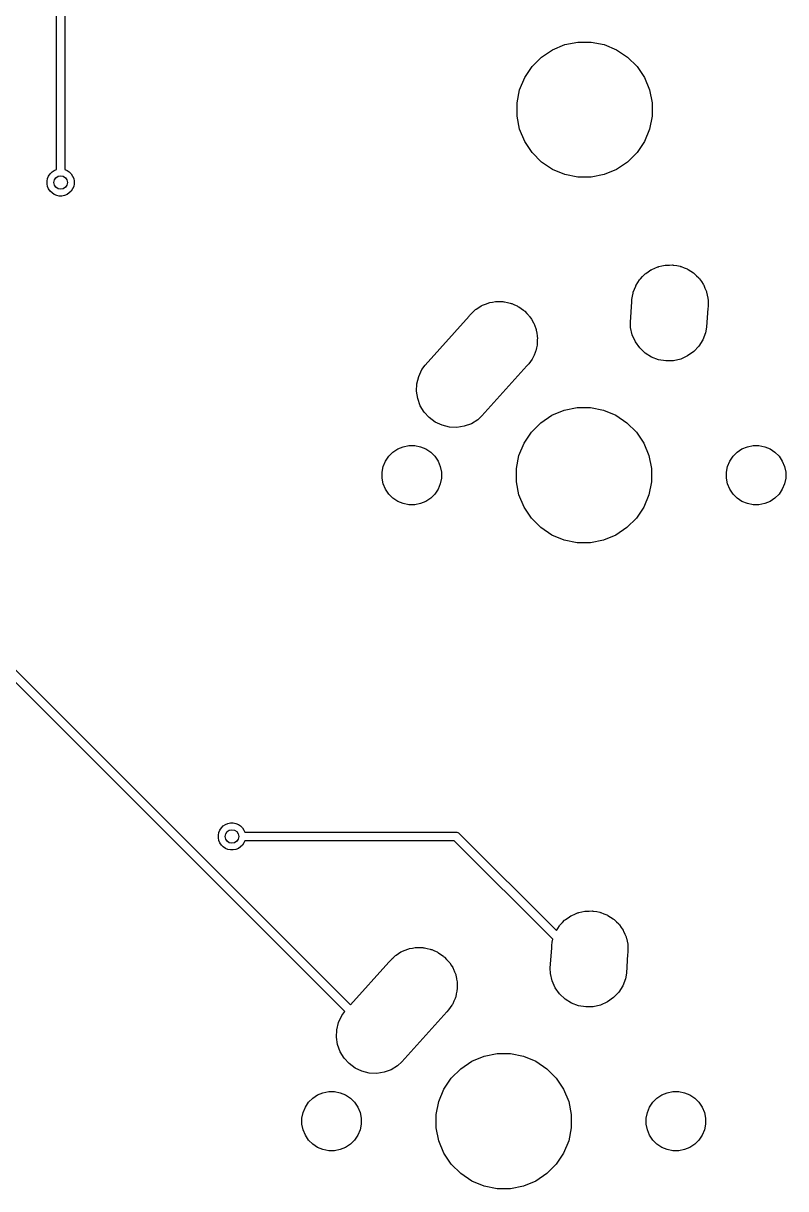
# Model space of a CAD drawing. Extents: x -26.1 to -7.5, y -7.6 to -2.2.
# Drawn here: x -8.375 to -7.489, y -6.55 to -5.195 of the extents above; entities that cross this region are included whole.
import ezdxf

# ---------------------------------------------------------------- set-up
doc = ezdxf.new("R2010")
doc.units = 0
doc.header["$MEASUREMENT"] = 0
doc.layers.add('BLACK', color=7, linetype='CONTINUOUS')

msp = doc.modelspace()

# ---------------------------------------------------------------- linework, layer by layer
at = {"layer": 'BLACK', "linetype": 'CONTINUOUS'}
for p, q in [((-8.33674, -5.36477), (-8.33674, -4.91385)), ((-8.32674, -4.91123), (-8.32674, -5.36477)), ((-7.77301, -5.23403), (-7.76015, -5.22543)), ((-7.76015, -5.22543), (-7.74587, -5.21952)), ((-7.74587, -5.21952), (-7.7307, -5.2165)), ((-7.7307, -5.2165), (-7.71524, -5.2165)), ((-7.71524, -5.2165), (-7.70007, -5.21952)), ((-7.70007, -5.21952), (-7.68578, -5.22543)), ((-7.68578, -5.22543), (-7.67293, -5.23403)), ((-7.78394, -5.24496), (-7.77301, -5.23403)), ((-7.67293, -5.23403), (-7.66199, -5.24496)), ((-7.79253, -5.25782), (-7.78394, -5.24496)), ((-7.66199, -5.24496), (-7.6534, -5.25782)), ((-7.79845, -5.2721), (-7.79253, -5.25782)), ((-7.6534, -5.25782), (-7.64749, -5.2721)), ((-7.80147, -5.28727), (-7.79845, -5.2721)), ((-7.64749, -5.2721), (-7.64447, -5.28727)), ((-7.80147, -5.30273), (-7.80147, -5.28727)), ((-7.64447, -5.28727), (-7.64447, -5.30273)), ((-7.79845, -5.3179), (-7.80147, -5.30273)), ((-7.64447, -5.30273), (-7.64749, -5.3179)), ((-7.79253, -5.33218), (-7.79845, -5.3179)), ((-7.64749, -5.3179), (-7.6534, -5.33218)), ((-7.78394, -5.34504), (-7.79253, -5.33218)), ((-7.6534, -5.33218), (-7.66199, -5.34504)), ((-7.77301, -5.35597), (-7.78394, -5.34504)), ((-7.66199, -5.34504), (-7.67293, -5.35597)), ((-8.3392, -5.36578), (-8.33674, -5.36477)), ((-8.32674, -5.36477), (-8.32428, -5.36578)), ((-7.76015, -5.36457), (-7.77301, -5.35597)), ((-7.74587, -5.37048), (-7.76015, -5.36457)), ((-7.68578, -5.36457), (-7.70007, -5.37048)), ((-7.67293, -5.35597), (-7.68578, -5.36457)), ((-8.34749, -5.37819), (-8.34688, -5.37515)), ((-8.34749, -5.38129), (-8.34749, -5.37819)), ((-8.34688, -5.37515), (-8.3457, -5.37228)), ((-8.3457, -5.37228), (-8.34397, -5.3697)), ((-8.34397, -5.3697), (-8.34178, -5.36751)), ((-8.34178, -5.36751), (-8.3392, -5.36578)), ((-8.32428, -5.36578), (-8.3217, -5.36751)), ((-8.3217, -5.36751), (-8.31951, -5.3697)), ((-8.31951, -5.3697), (-8.31778, -5.37228)), ((-8.31778, -5.37228), (-8.3166, -5.37515)), ((-8.3166, -5.37515), (-8.31599, -5.37819)), ((-8.31599, -5.37819), (-8.31599, -5.38129)), ((-7.7307, -5.3735), (-7.74587, -5.37048)), ((-7.71524, -5.3735), (-7.7307, -5.3735)), ((-7.70007, -5.37048), (-7.71524, -5.3735)), ((-8.34688, -5.38433), (-8.34749, -5.38129)), ((-8.3457, -5.3872), (-8.34688, -5.38433)), ((-8.34397, -5.38978), (-8.3457, -5.3872)), ((-8.34178, -5.39197), (-8.34397, -5.38978)), ((-8.3392, -5.3937), (-8.34178, -5.39197)), ((-8.3217, -5.39197), (-8.32428, -5.3937)), ((-8.31951, -5.38978), (-8.3217, -5.39197)), ((-8.31778, -5.3872), (-8.31951, -5.38978)), ((-8.3166, -5.38433), (-8.31778, -5.3872)), ((-8.31599, -5.38129), (-8.3166, -5.38433)), ((-8.33633, -5.39488), (-8.3392, -5.3937)), ((-8.33329, -5.39549), (-8.33633, -5.39488)), ((-8.33019, -5.39549), (-8.33329, -5.39549)), ((-8.32715, -5.39488), (-8.33019, -5.39549)), ((-8.32428, -5.3937), (-8.32715, -5.39488)), ((-7.65552, -5.48914), (-7.65297, -5.48644)), ((-7.65297, -5.48644), (-7.65244, -5.48606)), ((-7.65244, -5.48606), (-7.65197, -5.4856)), ((-7.65197, -5.4856), (-7.64889, -5.48353)), ((-7.64889, -5.48353), (-7.64586, -5.48138)), ((-7.64586, -5.48138), (-7.64526, -5.48111)), ((-7.64526, -5.48111), (-7.64472, -5.48075)), ((-7.64472, -5.48075), (-7.64129, -5.47933)), ((-7.64129, -5.47933), (-7.6379, -5.47781)), ((-7.6379, -5.47781), (-7.63726, -5.47766)), ((-7.63726, -5.47766), (-7.63666, -5.47741)), ((-7.63666, -5.47741), (-7.63302, -5.47669)), ((-7.63302, -5.47669), (-7.6294, -5.47586)), ((-7.6294, -5.47586), (-7.62874, -5.47584)), ((-7.62874, -5.47584), (-7.6281, -5.47571)), ((-7.6281, -5.47571), (-7.62439, -5.47571)), ((-7.62439, -5.47571), (-7.62068, -5.4756)), ((-7.62068, -5.4756), (-7.62003, -5.47571)), ((-7.62003, -5.47571), (-7.61938, -5.47571)), ((-7.61938, -5.47571), (-7.61574, -5.47643)), ((-7.61574, -5.47643), (-7.61207, -5.47705)), ((-7.61207, -5.47705), (-7.61146, -5.47728)), ((-7.61146, -5.47728), (-7.61082, -5.47741)), ((-7.61082, -5.47741), (-7.60739, -5.47883)), ((-7.60739, -5.47883), (-7.60392, -5.48015)), ((-7.60392, -5.48015), (-7.60337, -5.4805)), ((-7.60337, -5.4805), (-7.60276, -5.48075)), ((-7.60276, -5.48075), (-7.59967, -5.48281)), ((-7.59967, -5.48281), (-7.59653, -5.48478)), ((-7.59653, -5.48478), (-7.59605, -5.48523)), ((-7.59605, -5.48523), (-7.59551, -5.4856)), ((-7.59551, -5.4856), (-7.59288, -5.48822)), ((-7.66491, -5.50365), (-7.66359, -5.50018)), ((-7.66359, -5.50018), (-7.66324, -5.49963)), ((-7.66324, -5.49963), (-7.66299, -5.49902)), ((-7.66299, -5.49902), (-7.66093, -5.49593)), ((-7.66093, -5.49593), (-7.65896, -5.49279)), ((-7.65896, -5.49279), (-7.65851, -5.49231)), ((-7.65851, -5.49231), (-7.65814, -5.49177)), ((-7.65814, -5.49177), (-7.65552, -5.48914)), ((-7.59288, -5.48822), (-7.59018, -5.49077)), ((-7.59018, -5.49077), (-7.5898, -5.4913)), ((-7.5898, -5.4913), (-7.58934, -5.49177)), ((-7.58934, -5.49177), (-7.58727, -5.49485)), ((-7.58727, -5.49485), (-7.58512, -5.49788)), ((-7.58512, -5.49788), (-7.58485, -5.49848)), ((-7.58485, -5.49848), (-7.58449, -5.49902)), ((-7.58449, -5.49902), (-7.58307, -5.50245)), ((-7.66803, -5.51564), (-7.66731, -5.51199)), ((-7.66731, -5.51199), (-7.66669, -5.50833)), ((-7.66669, -5.50833), (-7.66646, -5.50772)), ((-7.66646, -5.50772), (-7.66633, -5.50708)), ((-7.66633, -5.50708), (-7.66491, -5.50365)), ((-7.58307, -5.50245), (-7.58155, -5.50584)), ((-7.58155, -5.50584), (-7.5814, -5.50648)), ((-7.5814, -5.50648), (-7.58115, -5.50708)), ((-7.58115, -5.50708), (-7.58043, -5.51072)), ((-7.58043, -5.51072), (-7.5796, -5.51434)), ((-7.84958, -5.52757), (-7.84886, -5.52691)), ((-7.84886, -5.52691), (-7.84596, -5.52515)), ((-7.84596, -5.52515), (-7.84315, -5.52327)), ((-7.84315, -5.52327), (-7.84224, -5.52289)), ((-7.84224, -5.52289), (-7.8414, -5.52238)), ((-7.8414, -5.52238), (-7.83821, -5.52123)), ((-7.83821, -5.52123), (-7.83508, -5.51993)), ((-7.83508, -5.51993), (-7.83412, -5.51974)), ((-7.83412, -5.51974), (-7.8332, -5.5194)), ((-7.8332, -5.5194), (-7.82985, -5.51889)), ((-7.82985, -5.51889), (-7.82653, -5.51823)), ((-7.82653, -5.51823), (-7.82554, -5.51823)), ((-7.82554, -5.51823), (-7.82457, -5.51808)), ((-7.82457, -5.51808), (-7.82119, -5.51823)), ((-7.82119, -5.51823), (-7.8178, -5.51823)), ((-7.8178, -5.51823), (-7.81684, -5.51842)), ((-7.81684, -5.51842), (-7.81586, -5.51846)), ((-7.81586, -5.51846), (-7.81257, -5.51927)), ((-7.81257, -5.51927), (-7.80925, -5.51993)), ((-7.80925, -5.51993), (-7.80834, -5.52031)), ((-7.80834, -5.52031), (-7.80738, -5.52054)), ((-7.80738, -5.52054), (-7.80431, -5.52197)), ((-7.80431, -5.52197), (-7.80119, -5.52327)), ((-7.80119, -5.52327), (-7.80037, -5.52382)), ((-7.80037, -5.52382), (-7.79948, -5.52423)), ((-7.79948, -5.52423), (-7.79675, -5.52624)), ((-7.79675, -5.52624), (-7.79393, -5.52812)), ((-7.66965, -5.54196), (-7.66803, -5.51847)), ((-7.66803, -5.51847), (-7.66803, -5.51564)), ((-7.57975, -5.52587), (-7.58128, -5.54805)), ((-7.57945, -5.52436), (-7.57975, -5.52587)), ((-7.5796, -5.51434), (-7.57958, -5.515)), ((-7.57958, -5.515), (-7.57945, -5.51564)), ((-7.57945, -5.51564), (-7.57945, -5.51935)), ((-7.57945, -5.51935), (-7.5794, -5.52088)), ((-7.5794, -5.52088), (-7.57945, -5.52153)), ((-7.57945, -5.52153), (-7.57945, -5.52436)), ((-7.90816, -5.59204), (-7.85724, -5.53529)), ((-7.85724, -5.53529), (-7.85657, -5.53429)), ((-7.85657, -5.53429), (-7.85433, -5.53205)), ((-7.85433, -5.53205), (-7.85368, -5.53132)), ((-7.85368, -5.53132), (-7.85279, -5.53051)), ((-7.85279, -5.53051), (-7.8504, -5.52812)), ((-7.8504, -5.52812), (-7.84958, -5.52757)), ((-7.79393, -5.52812), (-7.79324, -5.52881)), ((-7.79324, -5.52881), (-7.79244, -5.52939)), ((-7.79244, -5.52939), (-7.79016, -5.53189)), ((-7.79016, -5.53189), (-7.78776, -5.53429)), ((-7.78776, -5.53429), (-7.78722, -5.5351)), ((-7.78722, -5.5351), (-7.78655, -5.53583)), ((-7.78655, -5.53583), (-7.7848, -5.53873)), ((-7.7848, -5.53873), (-7.78291, -5.54154)), ((-7.78291, -5.54154), (-7.78254, -5.54245)), ((-7.78254, -5.54245), (-7.78203, -5.54329)), ((-7.78203, -5.54329), (-7.78087, -5.54647)), ((-7.78087, -5.54647), (-7.77958, -5.5496)), ((-7.77958, -5.5496), (-7.77938, -5.55056)), ((-7.77938, -5.55056), (-7.77905, -5.55149)), ((-7.77905, -5.55149), (-7.77853, -5.55484)), ((-7.66946, -5.54849), (-7.66965, -5.54196)), ((-7.66751, -5.557), (-7.66946, -5.54849)), ((-7.58237, -5.5545), (-7.58547, -5.56265)), ((-7.58128, -5.54805), (-7.58237, -5.5545)), ((-7.77853, -5.55484), (-7.77787, -5.55816)), ((-7.77807, -5.56785), (-7.77811, -5.56883)), ((-7.77787, -5.56688), (-7.77807, -5.56785)), ((-7.77787, -5.55816), (-7.77787, -5.55914)), ((-7.77787, -5.55914), (-7.77772, -5.56011)), ((-7.77772, -5.56011), (-7.77787, -5.5635)), ((-7.77787, -5.5635), (-7.77787, -5.56688)), ((-7.66393, -5.56496), (-7.66751, -5.557)), ((-7.65888, -5.57207), (-7.66393, -5.56496)), ((-7.58547, -5.56265), (-7.5901, -5.57005)), ((-7.78162, -5.58037), (-7.78291, -5.5835)), ((-7.78019, -5.5773), (-7.78162, -5.58037)), ((-7.77995, -5.57635), (-7.78019, -5.5773)), ((-7.77958, -5.57544), (-7.77995, -5.57635)), ((-7.77892, -5.57212), (-7.77958, -5.57544)), ((-7.77811, -5.56883), (-7.77892, -5.57212)), ((-7.65253, -5.57805), (-7.65888, -5.57207)), ((-7.64514, -5.58268), (-7.65253, -5.57805)), ((-7.60319, -5.58145), (-7.61115, -5.58503)), ((-7.59608, -5.5764), (-7.60319, -5.58145)), ((-7.5901, -5.57005), (-7.59608, -5.5764)), ((-7.91203, -5.59731), (-7.90816, -5.59204)), ((-7.79, -5.59299), (-7.84223, -5.6512)), ((-7.78776, -5.59075), (-7.79, -5.59299)), ((-7.78588, -5.58794), (-7.78776, -5.59075)), ((-7.78388, -5.58521), (-7.78588, -5.58794)), ((-7.78346, -5.58432), (-7.78388, -5.58521)), ((-7.78291, -5.5835), (-7.78346, -5.58432)), ((-7.63698, -5.58578), (-7.64514, -5.58268)), ((-7.62838, -5.58723), (-7.63698, -5.58578)), ((-7.61966, -5.58698), (-7.62838, -5.58723)), ((-7.61115, -5.58503), (-7.61966, -5.58698)), ((-7.9178, -5.61369), (-7.91572, -5.60522)), ((-7.91572, -5.60522), (-7.91203, -5.59731)), ((-8.71218, -5.61864), (-7.99491, -6.33591)), ((-7.91818, -5.62241), (-7.9178, -5.61369)), ((-8.00157, -6.34339), (-8.71796, -5.627)), ((-7.91686, -5.63103), (-7.91818, -5.62241)), ((-7.91388, -5.63923), (-7.91686, -5.63103)), ((-7.90935, -5.64669), (-7.91388, -5.63923)), ((-7.90346, -5.65313), (-7.90935, -5.64669)), ((-7.76092, -5.65043), (-7.74664, -5.64452)), ((-7.74664, -5.64452), (-7.73147, -5.6415)), ((-7.73147, -5.6415), (-7.71601, -5.6415)), ((-7.71601, -5.6415), (-7.70084, -5.64452)), ((-7.70084, -5.64452), (-7.68656, -5.65043)), ((-7.89643, -5.65829), (-7.90346, -5.65313)), ((-7.88852, -5.66198), (-7.89643, -5.65829)), ((-7.88005, -5.66406), (-7.88852, -5.66198)), ((-7.85451, -5.66014), (-7.86271, -5.66312)), ((-7.84705, -5.65561), (-7.85451, -5.66014)), ((-7.84223, -5.6512), (-7.84705, -5.65561)), ((-7.78472, -5.66996), (-7.77378, -5.65903)), ((-7.77378, -5.65903), (-7.76092, -5.65043)), ((-7.68656, -5.65043), (-7.6737, -5.65903)), ((-7.6737, -5.65903), (-7.66277, -5.66996)), ((-7.87133, -5.66444), (-7.88005, -5.66406)), ((-7.86271, -5.66312), (-7.87133, -5.66444)), ((-7.79331, -5.68282), (-7.78472, -5.66996)), ((-7.66277, -5.66996), (-7.65417, -5.68282)), ((-7.9457, -5.69324), (-7.94006, -5.68947)), ((-7.94006, -5.68947), (-7.93379, -5.68688)), ((-7.93379, -5.68688), (-7.92713, -5.68555)), ((-7.92713, -5.68555), (-7.92035, -5.68555)), ((-7.92035, -5.68555), (-7.91369, -5.68688)), ((-7.91369, -5.68688), (-7.90742, -5.68947)), ((-7.90742, -5.68947), (-7.90178, -5.69324)), ((-7.79922, -5.6971), (-7.79331, -5.68282)), ((-7.65417, -5.68282), (-7.64826, -5.6971)), ((-7.5457, -5.69324), (-7.54006, -5.68947)), ((-7.54006, -5.68947), (-7.53379, -5.68688)), ((-7.53379, -5.68688), (-7.52713, -5.68555)), ((-7.52713, -5.68555), (-7.52035, -5.68555)), ((-7.52035, -5.68555), (-7.51369, -5.68688)), ((-7.51369, -5.68688), (-7.50742, -5.68947)), ((-7.50742, -5.68947), (-7.50178, -5.69324)), ((-7.95427, -5.70368), (-7.9505, -5.69804)), ((-7.9505, -5.69804), (-7.9457, -5.69324)), ((-7.90178, -5.69324), (-7.89698, -5.69804)), ((-7.89698, -5.69804), (-7.89321, -5.70368)), ((-7.80224, -5.71227), (-7.79922, -5.6971)), ((-7.64826, -5.6971), (-7.64524, -5.71227)), ((-7.55427, -5.70368), (-7.5505, -5.69804)), ((-7.5505, -5.69804), (-7.5457, -5.69324)), ((-7.50178, -5.69324), (-7.49698, -5.69804)), ((-7.49698, -5.69804), (-7.49321, -5.70368)), ((-7.95819, -5.71661), (-7.95687, -5.70995)), ((-7.95819, -5.72339), (-7.95819, -5.71661)), ((-7.95687, -5.70995), (-7.95427, -5.70368)), ((-7.89321, -5.70368), (-7.89062, -5.70995)), ((-7.89062, -5.70995), (-7.88929, -5.71661)), ((-7.88929, -5.71661), (-7.88929, -5.72339)), ((-7.80224, -5.72773), (-7.80224, -5.71227)), ((-7.64524, -5.71227), (-7.64524, -5.72773)), ((-7.55819, -5.71661), (-7.55687, -5.70995)), ((-7.55819, -5.72339), (-7.55819, -5.71661)), ((-7.55687, -5.70995), (-7.55427, -5.70368)), ((-7.49321, -5.70368), (-7.49062, -5.70995)), ((-7.49062, -5.70995), (-7.48929, -5.71661)), ((-7.48929, -5.71661), (-7.48929, -5.72339)), ((-7.95687, -5.73005), (-7.95819, -5.72339)), ((-7.95427, -5.73632), (-7.95687, -5.73005)), ((-7.89062, -5.73005), (-7.89321, -5.73632)), ((-7.88929, -5.72339), (-7.89062, -5.73005)), ((-7.79922, -5.7429), (-7.80224, -5.72773)), ((-7.64524, -5.72773), (-7.64826, -5.7429)), ((-7.55687, -5.73005), (-7.55819, -5.72339)), ((-7.55427, -5.73632), (-7.55687, -5.73005)), ((-7.49062, -5.73005), (-7.49321, -5.73632)), ((-7.48929, -5.72339), (-7.49062, -5.73005)), ((-7.9505, -5.74196), (-7.95427, -5.73632)), ((-7.9457, -5.74676), (-7.9505, -5.74196)), ((-7.89698, -5.74196), (-7.90178, -5.74676)), ((-7.89321, -5.73632), (-7.89698, -5.74196)), ((-7.79331, -5.75718), (-7.79922, -5.7429)), ((-7.64826, -5.7429), (-7.65417, -5.75718)), ((-7.5505, -5.74196), (-7.55427, -5.73632)), ((-7.5457, -5.74676), (-7.5505, -5.74196)), ((-7.49698, -5.74196), (-7.50178, -5.74676)), ((-7.49321, -5.73632), (-7.49698, -5.74196)), ((-7.94006, -5.75053), (-7.9457, -5.74676)), ((-7.93379, -5.75312), (-7.94006, -5.75053)), ((-7.92713, -5.75445), (-7.93379, -5.75312)), ((-7.92035, -5.75445), (-7.92713, -5.75445)), ((-7.91369, -5.75312), (-7.92035, -5.75445)), ((-7.90742, -5.75053), (-7.91369, -5.75312)), ((-7.90178, -5.74676), (-7.90742, -5.75053)), ((-7.78472, -5.77004), (-7.79331, -5.75718)), ((-7.65417, -5.75718), (-7.66277, -5.77004)), ((-7.54006, -5.75053), (-7.5457, -5.74676)), ((-7.53379, -5.75312), (-7.54006, -5.75053)), ((-7.52713, -5.75445), (-7.53379, -5.75312)), ((-7.52035, -5.75445), (-7.52713, -5.75445)), ((-7.51369, -5.75312), (-7.52035, -5.75445)), ((-7.50742, -5.75053), (-7.51369, -5.75312)), ((-7.50178, -5.74676), (-7.50742, -5.75053)), ((-7.77378, -5.78097), (-7.78472, -5.77004)), ((-7.66277, -5.77004), (-7.6737, -5.78097)), ((-7.76092, -5.78957), (-7.77378, -5.78097)), ((-7.6737, -5.78097), (-7.68656, -5.78957)), ((-7.74664, -5.79548), (-7.76092, -5.78957)), ((-7.73147, -5.7985), (-7.74664, -5.79548)), ((-7.71601, -5.7985), (-7.73147, -5.7985)), ((-7.70084, -5.79548), (-7.71601, -5.7985)), ((-7.68656, -5.78957), (-7.70084, -5.79548)), ((-8.14849, -6.13845), (-8.14788, -6.13541)), ((-8.14788, -6.13541), (-8.1467, -6.13254)), ((-8.1467, -6.13254), (-8.14497, -6.12996)), ((-8.14497, -6.12996), (-8.14278, -6.12777)), ((-8.14278, -6.12777), (-8.1402, -6.12604)), ((-8.1402, -6.12604), (-8.13733, -6.12486)), ((-8.13733, -6.12486), (-8.13429, -6.12425)), ((-8.13429, -6.12425), (-8.13119, -6.12425)), ((-8.13119, -6.12425), (-8.12815, -6.12486)), ((-8.12815, -6.12486), (-8.12528, -6.12604)), ((-8.12528, -6.12604), (-8.1227, -6.12777)), ((-8.1227, -6.12777), (-8.12051, -6.12996)), ((-8.12051, -6.12996), (-8.11878, -6.13254)), ((-8.11878, -6.13254), (-8.11777, -6.135)), ((-8.11777, -6.135), (-7.87254, -6.135)), ((-7.87254, -6.135), (-7.8723, -6.13498)), ((-7.8723, -6.13498), (-7.87205, -6.135)), ((-7.87205, -6.135), (-7.87132, -6.13507)), ((-7.87132, -6.13507), (-7.87038, -6.13536)), ((-7.87038, -6.13536), (-7.86951, -6.13582)), ((-7.86951, -6.13582), (-7.86875, -6.13645)), ((-7.86875, -6.13645), (-7.86859, -6.13664)), ((-7.86859, -6.13664), (-7.75577, -6.24946)), ((-8.14849, -6.14155), (-8.14849, -6.13845)), ((-8.14788, -6.14459), (-8.14849, -6.14155)), ((-8.1467, -6.14746), (-8.14788, -6.14459)), ((-8.14497, -6.15004), (-8.1467, -6.14746)), ((-8.14278, -6.15223), (-8.14497, -6.15004)), ((-8.12051, -6.15004), (-8.1227, -6.15223)), ((-8.11878, -6.14746), (-8.12051, -6.15004)), ((-8.11777, -6.145), (-8.11878, -6.14746)), ((-7.87437, -6.145), (-8.11777, -6.145)), ((-7.75987, -6.2595), (-7.87437, -6.145)), ((-8.1402, -6.15396), (-8.14278, -6.15223)), ((-8.13733, -6.15514), (-8.1402, -6.15396)), ((-8.13429, -6.15575), (-8.13733, -6.15514)), ((-8.13119, -6.15575), (-8.13429, -6.15575)), ((-8.12815, -6.15514), (-8.13119, -6.15575)), ((-8.12528, -6.15396), (-8.12815, -6.15514)), ((-8.1227, -6.15223), (-8.12528, -6.15396)), ((-7.73841, -6.23211), (-7.73787, -6.23175)), ((-7.73787, -6.23175), (-7.73444, -6.23033)), ((-7.73444, -6.23033), (-7.73105, -6.22881)), ((-7.73105, -6.22881), (-7.73041, -6.22866)), ((-7.73041, -6.22866), (-7.72981, -6.22841)), ((-7.72981, -6.22841), (-7.72617, -6.22769)), ((-7.72617, -6.22769), (-7.72255, -6.22686)), ((-7.72255, -6.22686), (-7.72189, -6.22684)), ((-7.72189, -6.22684), (-7.72125, -6.22671)), ((-7.72125, -6.22671), (-7.71754, -6.22671)), ((-7.71754, -6.22671), (-7.71383, -6.2266)), ((-7.71383, -6.2266), (-7.71318, -6.22671)), ((-7.71318, -6.22671), (-7.71253, -6.22671)), ((-7.71253, -6.22671), (-7.70888, -6.22743)), ((-7.70888, -6.22743), (-7.70522, -6.22805)), ((-7.70522, -6.22805), (-7.70461, -6.22828)), ((-7.70461, -6.22828), (-7.70397, -6.22841)), ((-7.70397, -6.22841), (-7.70054, -6.22983)), ((-7.70054, -6.22983), (-7.69707, -6.23115)), ((-7.69707, -6.23115), (-7.69651, -6.2315)), ((-7.69651, -6.2315), (-7.69591, -6.23175)), ((-7.69591, -6.23175), (-7.69282, -6.23381)), ((-7.75408, -6.24693), (-7.75211, -6.24379)), ((-7.75211, -6.24379), (-7.75166, -6.24331)), ((-7.75166, -6.24331), (-7.75129, -6.24277)), ((-7.75129, -6.24277), (-7.74867, -6.24014)), ((-7.74867, -6.24014), (-7.74612, -6.23744)), ((-7.74612, -6.23744), (-7.74559, -6.23706)), ((-7.74559, -6.23706), (-7.74512, -6.2366)), ((-7.74512, -6.2366), (-7.74204, -6.23453)), ((-7.74204, -6.23453), (-7.73901, -6.23238)), ((-7.73901, -6.23238), (-7.73841, -6.23211)), ((-7.69282, -6.23381), (-7.68968, -6.23578)), ((-7.68968, -6.23578), (-7.6892, -6.23623)), ((-7.6892, -6.23623), (-7.68866, -6.2366)), ((-7.68866, -6.2366), (-7.68603, -6.23922)), ((-7.68603, -6.23922), (-7.68333, -6.24177)), ((-7.68333, -6.24177), (-7.68295, -6.2423)), ((-7.68295, -6.2423), (-7.68249, -6.24277)), ((-7.68249, -6.24277), (-7.68042, -6.24585)), ((-7.75577, -6.24946), (-7.75408, -6.24693)), ((-7.68042, -6.24585), (-7.67827, -6.24888)), ((-7.67827, -6.24888), (-7.678, -6.24948)), ((-7.678, -6.24948), (-7.67764, -6.25002)), ((-7.67764, -6.25002), (-7.67622, -6.25345)), ((-7.67622, -6.25345), (-7.6747, -6.25684)), ((-7.6747, -6.25684), (-7.67455, -6.25748)), ((-7.67455, -6.25748), (-7.6743, -6.25808)), ((-7.6743, -6.25808), (-7.67358, -6.26172)), ((-7.93454, -6.27338), (-7.93136, -6.27223)), ((-7.93136, -6.27223), (-7.92823, -6.27093)), ((-7.92823, -6.27093), (-7.92727, -6.27074)), ((-7.92727, -6.27074), (-7.92635, -6.2704)), ((-7.92635, -6.2704), (-7.923, -6.26989)), ((-7.923, -6.26989), (-7.91968, -6.26923)), ((-7.91968, -6.26923), (-7.91869, -6.26923)), ((-7.91869, -6.26923), (-7.91772, -6.26908)), ((-7.91772, -6.26908), (-7.91434, -6.26923)), ((-7.91434, -6.26923), (-7.91095, -6.26923)), ((-7.91095, -6.26923), (-7.90999, -6.26942)), ((-7.90999, -6.26942), (-7.90901, -6.26946)), ((-7.90901, -6.26946), (-7.90572, -6.27027)), ((-7.90572, -6.27027), (-7.9024, -6.27093)), ((-7.9024, -6.27093), (-7.90149, -6.27131)), ((-7.90149, -6.27131), (-7.90053, -6.27154)), ((-7.90053, -6.27154), (-7.89746, -6.27297)), ((-7.7628, -6.29296), (-7.76118, -6.26947)), ((-7.76118, -6.26664), (-7.76046, -6.26299)), ((-7.76118, -6.26947), (-7.76118, -6.26664)), ((-7.76046, -6.26299), (-7.75987, -6.2595)), ((-7.67358, -6.26172), (-7.67275, -6.26534)), ((-7.67275, -6.26534), (-7.67273, -6.266)), ((-7.67273, -6.266), (-7.6726, -6.26664)), ((-7.6726, -6.26664), (-7.6726, -6.27035)), ((-7.6726, -6.27035), (-7.67255, -6.27188)), ((-7.67255, -6.27188), (-7.6726, -6.27253)), ((-7.6726, -6.27253), (-7.6726, -6.27536)), ((-7.95039, -6.28629), (-7.94972, -6.28529)), ((-7.94972, -6.28529), (-7.94748, -6.28305)), ((-7.94748, -6.28305), (-7.94683, -6.28232)), ((-7.94683, -6.28232), (-7.94594, -6.28151)), ((-7.94594, -6.28151), (-7.94355, -6.27912)), ((-7.94355, -6.27912), (-7.94273, -6.27857)), ((-7.94273, -6.27857), (-7.94201, -6.27791)), ((-7.94201, -6.27791), (-7.93911, -6.27615)), ((-7.93911, -6.27615), (-7.93629, -6.27427)), ((-7.93629, -6.27427), (-7.93539, -6.27389)), ((-7.93539, -6.27389), (-7.93454, -6.27338)), ((-7.89746, -6.27297), (-7.89434, -6.27427)), ((-7.89434, -6.27427), (-7.89352, -6.27482)), ((-7.89352, -6.27482), (-7.89263, -6.27523)), ((-7.89263, -6.27523), (-7.8899, -6.27724)), ((-7.8899, -6.27724), (-7.88708, -6.27912)), ((-7.88708, -6.27912), (-7.88639, -6.27981)), ((-7.88639, -6.27981), (-7.88559, -6.28039)), ((-7.88559, -6.28039), (-7.88331, -6.28289)), ((-7.88331, -6.28289), (-7.88091, -6.28529)), ((-7.88091, -6.28529), (-7.88037, -6.2861)), ((-7.88037, -6.2861), (-7.8797, -6.28683)), ((-7.6729, -6.27687), (-7.67443, -6.29905)), ((-7.6726, -6.27536), (-7.6729, -6.27687)), ((-7.99491, -6.33591), (-7.95039, -6.28629)), ((-7.8797, -6.28683), (-7.87795, -6.28973)), ((-7.87795, -6.28973), (-7.87606, -6.29254)), ((-7.87606, -6.29254), (-7.87569, -6.29345)), ((-7.87569, -6.29345), (-7.87518, -6.29429)), ((-7.87518, -6.29429), (-7.87402, -6.29747)), ((-7.87402, -6.29747), (-7.87273, -6.3006)), ((-7.76261, -6.29949), (-7.7628, -6.29296)), ((-7.76066, -6.308), (-7.76261, -6.29949)), ((-7.67443, -6.29905), (-7.67551, -6.3055)), ((-7.87273, -6.3006), (-7.87253, -6.30156)), ((-7.87253, -6.30156), (-7.8722, -6.30249)), ((-7.8722, -6.30249), (-7.87168, -6.30584)), ((-7.87168, -6.30584), (-7.87102, -6.30916)), ((-7.87102, -6.30916), (-7.87102, -6.31014)), ((-7.87102, -6.31014), (-7.87087, -6.31111)), ((-7.87087, -6.31111), (-7.87102, -6.3145)), ((-7.75708, -6.31596), (-7.76066, -6.308)), ((-7.67551, -6.3055), (-7.67862, -6.31365)), ((-7.87273, -6.32644), (-7.8731, -6.32735)), ((-7.87207, -6.32312), (-7.87273, -6.32644)), ((-7.87126, -6.31983), (-7.87207, -6.32312)), ((-7.87122, -6.31885), (-7.87126, -6.31983)), ((-7.87102, -6.31788), (-7.87122, -6.31885)), ((-7.87102, -6.3145), (-7.87102, -6.31788)), ((-7.75203, -6.32307), (-7.75708, -6.31596)), ((-7.74568, -6.32905), (-7.75203, -6.32307)), ((-7.68325, -6.32105), (-7.68923, -6.3274)), ((-7.67862, -6.31365), (-7.68325, -6.32105)), ((-7.87903, -6.33894), (-7.88091, -6.34175)), ((-7.87703, -6.33621), (-7.87903, -6.33894)), ((-7.87661, -6.33532), (-7.87703, -6.33621)), ((-7.87606, -6.3345), (-7.87661, -6.33532)), ((-7.87477, -6.33137), (-7.87606, -6.3345)), ((-7.87334, -6.3283), (-7.87477, -6.33137)), ((-7.8731, -6.32735), (-7.87334, -6.3283)), ((-7.73828, -6.33368), (-7.74568, -6.32905)), ((-7.73013, -6.33678), (-7.73828, -6.33368)), ((-7.72153, -6.33823), (-7.73013, -6.33678)), ((-7.71281, -6.33798), (-7.72153, -6.33823)), ((-7.7043, -6.33603), (-7.71281, -6.33798)), ((-7.69634, -6.33245), (-7.7043, -6.33603)), ((-7.68923, -6.3274), (-7.69634, -6.33245)), ((-8.00887, -6.35622), (-8.00518, -6.34831)), ((-8.00518, -6.34831), (-8.00157, -6.34339)), ((-7.88315, -6.34399), (-7.93538, -6.4022)), ((-7.88091, -6.34175), (-7.88315, -6.34399)), ((-8.01133, -6.37341), (-8.01095, -6.36469)), ((-8.01095, -6.36469), (-8.00887, -6.35622)), ((-8.01001, -6.38203), (-8.01133, -6.37341)), ((-8.00703, -6.39023), (-8.01001, -6.38203)), ((-8.0025, -6.39769), (-8.00703, -6.39023)), ((-7.83979, -6.39552), (-7.82462, -6.3925)), ((-7.82462, -6.3925), (-7.80916, -6.3925)), ((-7.80916, -6.3925), (-7.79399, -6.39552)), ((-7.99661, -6.40413), (-8.0025, -6.39769)), ((-7.98958, -6.40929), (-7.99661, -6.40413)), ((-7.9402, -6.40661), (-7.94766, -6.41114)), ((-7.93538, -6.4022), (-7.9402, -6.40661)), ((-7.86693, -6.41003), (-7.85407, -6.40143)), ((-7.85407, -6.40143), (-7.83979, -6.39552)), ((-7.79399, -6.39552), (-7.77971, -6.40143)), ((-7.77971, -6.40143), (-7.76685, -6.41003)), ((-7.98167, -6.41298), (-7.98958, -6.40929)), ((-7.9732, -6.41506), (-7.98167, -6.41298)), ((-7.96448, -6.41544), (-7.9732, -6.41506)), ((-7.95586, -6.41412), (-7.96448, -6.41544)), ((-7.94766, -6.41114), (-7.95586, -6.41412)), ((-7.88646, -6.43382), (-7.87786, -6.42096)), ((-7.87786, -6.42096), (-7.86693, -6.41003)), ((-7.76685, -6.41003), (-7.75591, -6.42096)), ((-7.75591, -6.42096), (-7.74732, -6.43382)), ((-7.89237, -6.4481), (-7.88646, -6.43382)), ((-7.74732, -6.43382), (-7.74141, -6.4481)), ((-8.04365, -6.44904), (-8.03885, -6.44424)), ((-8.03885, -6.44424), (-8.03321, -6.44047)), ((-8.03321, -6.44047), (-8.02694, -6.43788)), ((-8.02694, -6.43788), (-8.02028, -6.43655)), ((-8.02028, -6.43655), (-8.0135, -6.43655)), ((-8.0135, -6.43655), (-8.00684, -6.43788)), ((-8.00684, -6.43788), (-8.00057, -6.44047)), ((-8.00057, -6.44047), (-7.99493, -6.44424)), ((-7.99493, -6.44424), (-7.99013, -6.44904)), ((-7.89539, -6.46327), (-7.89237, -6.4481)), ((-7.74141, -6.4481), (-7.73839, -6.46327)), ((-7.64365, -6.44904), (-7.63885, -6.44424)), ((-7.63885, -6.44424), (-7.63321, -6.44047)), ((-7.63321, -6.44047), (-7.62694, -6.43788)), ((-7.62694, -6.43788), (-7.62028, -6.43655)), ((-7.62028, -6.43655), (-7.6135, -6.43655)), ((-7.6135, -6.43655), (-7.60684, -6.43788)), ((-7.60684, -6.43788), (-7.60057, -6.44047)), ((-7.60057, -6.44047), (-7.59493, -6.44424)), ((-7.59493, -6.44424), (-7.59013, -6.44904)), ((-8.05134, -6.46761), (-8.05001, -6.46095)), ((-8.05001, -6.46095), (-8.04742, -6.45468)), ((-8.04742, -6.45468), (-8.04365, -6.44904)), ((-7.99013, -6.44904), (-7.98636, -6.45468)), ((-7.98636, -6.45468), (-7.98376, -6.46095)), ((-7.98376, -6.46095), (-7.98244, -6.46761)), ((-7.65134, -6.46761), (-7.65001, -6.46095)), ((-7.65001, -6.46095), (-7.64742, -6.45468)), ((-7.64742, -6.45468), (-7.64365, -6.44904)), ((-7.59013, -6.44904), (-7.58636, -6.45468)), ((-7.58636, -6.45468), (-7.58376, -6.46095)), ((-7.58376, -6.46095), (-7.58244, -6.46761)), ((-8.05134, -6.47439), (-8.05134, -6.46761)), ((-8.05001, -6.48105), (-8.05134, -6.47439)), ((-7.98244, -6.47439), (-7.98376, -6.48105)), ((-7.98244, -6.46761), (-7.98244, -6.47439)), ((-7.89539, -6.47873), (-7.89539, -6.46327)), ((-7.73839, -6.46327), (-7.73839, -6.47873)), ((-7.65134, -6.47439), (-7.65134, -6.46761)), ((-7.65001, -6.48105), (-7.65134, -6.47439)), ((-7.58244, -6.47439), (-7.58376, -6.48105)), ((-7.58244, -6.46761), (-7.58244, -6.47439)), ((-8.04742, -6.48732), (-8.05001, -6.48105)), ((-8.04365, -6.49296), (-8.04742, -6.48732)), ((-7.98636, -6.48732), (-7.99013, -6.49296)), ((-7.98376, -6.48105), (-7.98636, -6.48732)), ((-7.89237, -6.4939), (-7.89539, -6.47873)), ((-7.73839, -6.47873), (-7.74141, -6.4939)), ((-7.64742, -6.48732), (-7.65001, -6.48105)), ((-7.64365, -6.49296), (-7.64742, -6.48732)), ((-7.58636, -6.48732), (-7.59013, -6.49296)), ((-7.58376, -6.48105), (-7.58636, -6.48732)), ((-8.03885, -6.49776), (-8.04365, -6.49296)), ((-8.03321, -6.50153), (-8.03885, -6.49776)), ((-8.02694, -6.50412), (-8.03321, -6.50153)), ((-8.00057, -6.50153), (-8.00684, -6.50412)), ((-7.99493, -6.49776), (-8.00057, -6.50153)), ((-7.99013, -6.49296), (-7.99493, -6.49776)), ((-7.88646, -6.50818), (-7.89237, -6.4939)), ((-7.74141, -6.4939), (-7.74732, -6.50818)), ((-7.63885, -6.49776), (-7.64365, -6.49296)), ((-7.63321, -6.50153), (-7.63885, -6.49776)), ((-7.62694, -6.50412), (-7.63321, -6.50153)), ((-7.60057, -6.50153), (-7.60684, -6.50412)), ((-7.59493, -6.49776), (-7.60057, -6.50153)), ((-7.59013, -6.49296), (-7.59493, -6.49776)), ((-8.02028, -6.50545), (-8.02694, -6.50412)), ((-8.0135, -6.50545), (-8.02028, -6.50545)), ((-8.00684, -6.50412), (-8.0135, -6.50545)), ((-7.87786, -6.52104), (-7.88646, -6.50818)), ((-7.74732, -6.50818), (-7.75591, -6.52104)), ((-7.62028, -6.50545), (-7.62694, -6.50412)), ((-7.6135, -6.50545), (-7.62028, -6.50545)), ((-7.60684, -6.50412), (-7.6135, -6.50545)), ((-7.86693, -6.53197), (-7.87786, -6.52104)), ((-7.75591, -6.52104), (-7.76685, -6.53197)), ((-7.85407, -6.54057), (-7.86693, -6.53197)), ((-7.83979, -6.54648), (-7.85407, -6.54057)), ((-7.77971, -6.54057), (-7.79399, -6.54648)), ((-7.76685, -6.53197), (-7.77971, -6.54057)), ((-7.82462, -6.5495), (-7.83979, -6.54648)), ((-7.80916, -6.5495), (-7.82462, -6.5495)), ((-7.79399, -6.54648), (-7.80916, -6.5495))]:
    msp.add_line(p, q, dxfattribs=at)
at = {"layer": 'BLACK'}
for centre in [(-8.33174, -5.37974), (-8.13274, -6.14)]:
    msp.add_circle(centre, 0.00787, dxfattribs=at)

doc.saveas('drawing.dxf')
